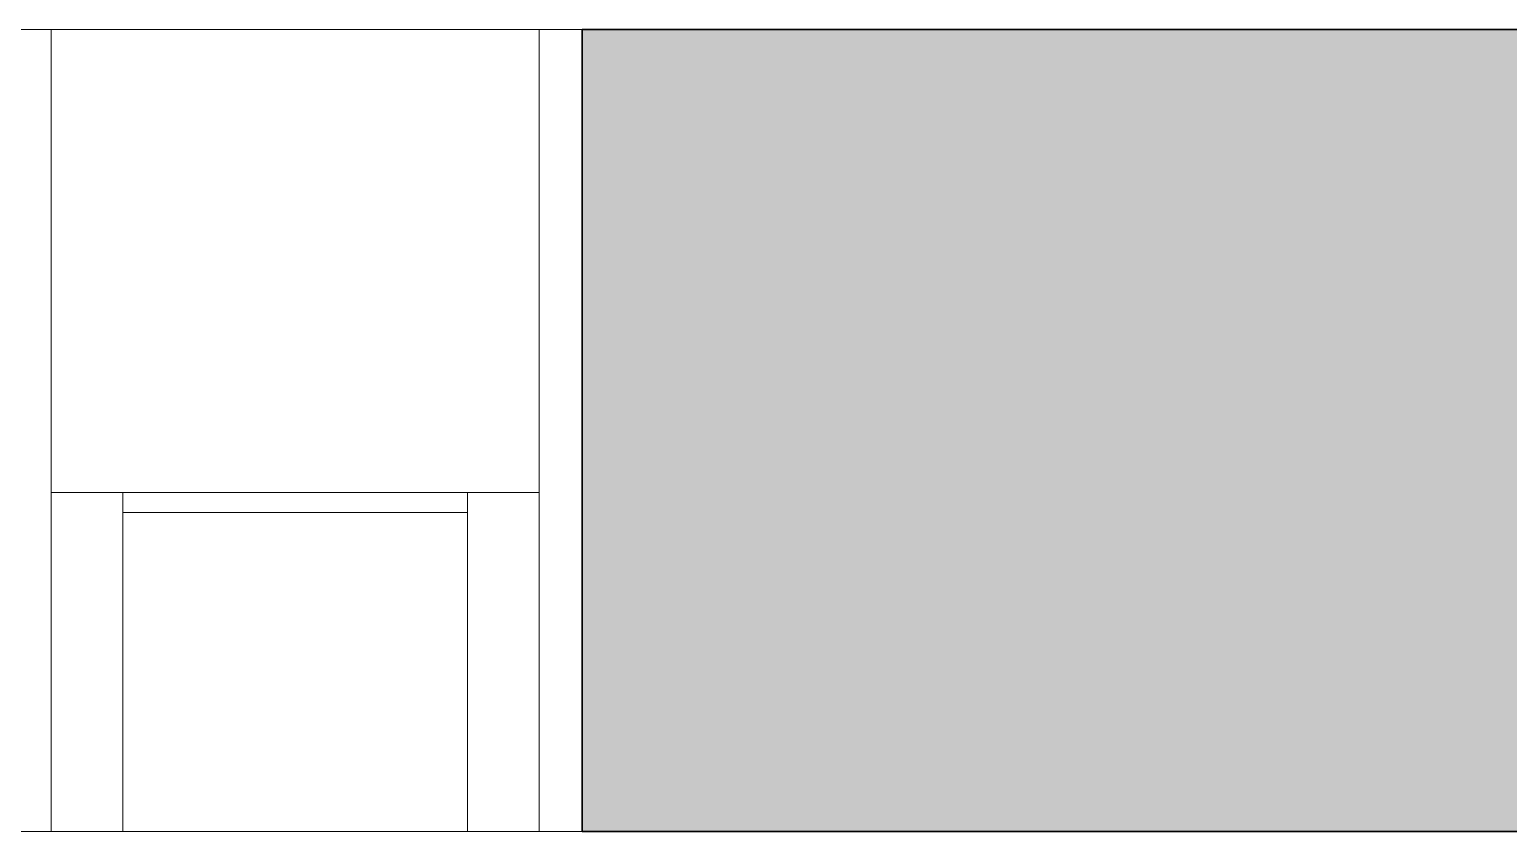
# Model space of a CAD drawing. Header units: inches. Extents: x -1176 to 1545, y -2552 to 978.
# Drawn here: x -437.13 to -396.58, y 84.47 to 106.47 of the extents above; entities that cross this region are included whole.
import ezdxf

# ---------------------------------------------------------------- set-up
doc = ezdxf.new("R2010")
doc.units = ezdxf.units.IN
doc.header["$MEASUREMENT"] = 0
for name, color, linetype, lineweight in [('A-GLAZ', 151, 'Continuous', 18), ('A-WALL', 113, 'Continuous', 18), ('A-WALL-PATT', 111, 'Continuous', 18)]:
    doc.layers.add(name, color=color, linetype=linetype, lineweight=lineweight)

# ---------------------------------------------------------------- blocks, each defined once
blk = doc.blocks.new('Sidelight_4927 - 400x2100mm-6975900-2nd Floor Demo')
at = {"layer": 'A-GLAZ'}
for p, q in [((5.906, 11), (-7.48, 11)), ((-7.48, 11), (-7.48, -11)), ((-5.512, 11), (-5.512, 1.701)), ((3.937, 11), (3.937, 1.701)), ((5.906, -11), (5.906, 11)), ((3.937, 2.252), (-5.512, 2.252)), ((-7.48, 1.701), (5.906, 1.701)), ((-7.48, -11), (5.906, -11))]:
    blk.add_line(p, q, dxfattribs=at)

msp = doc.modelspace()

# ---------------------------------------------------------------- hatches: boundary and pattern name
at = {"layer": 'A-WALL-PATT'}
h = msp.add_hatch(color=250, dxfattribs=at)
h.paths.add_polyline_path([(-382.467, 84.468), (-136.385, 84.468), (-136.385, 106.468), (-421.977, 106.468), (-421.977, 84.468)], flags=0)
h.paths.add_polyline_path([(-22.281, 84.468), (-22.281, 106.468), (-64.385, 106.468), (-64.385, 84.468)], flags=0)
h.paths.add_polyline_path([(-570.071, 84.468), (-493.473, 84.468), (-493.473, 106.468), (-570.071, 106.468), (-570.071, 105.938)], flags=0)

# ---------------------------------------------------------------- linework, layer by layer
at = {"layer": 'A-WALL', "lineweight": 9}
for p, q in [((-437.725, 106.468), (-421.977, 106.468)), ((-421.977, 84.468), (-437.725, 84.468))]:
    msp.add_line(p, q, dxfattribs=at)
at = {"layer": 'A-WALL', "color": 8, "lineweight": 30}
for p, q in [((-421.977, 84.468), (-421.977, 106.468)), ((-421.977, 106.468), (-356.821, 106.468)), ((-421.977, 84.468), (-120.385, 84.468))]:
    msp.add_line(p, q, dxfattribs=at)

# ---------------------------------------------------------------- block references
at = {"layer": 'A-GLAZ', "rotation": 180}
msp.add_blockref('Sidelight_4927 - 400x2100mm-6975900-2nd Floor Demo', (-430.638, 95.468), dxfattribs=at)

doc.saveas('drawing.dxf')
